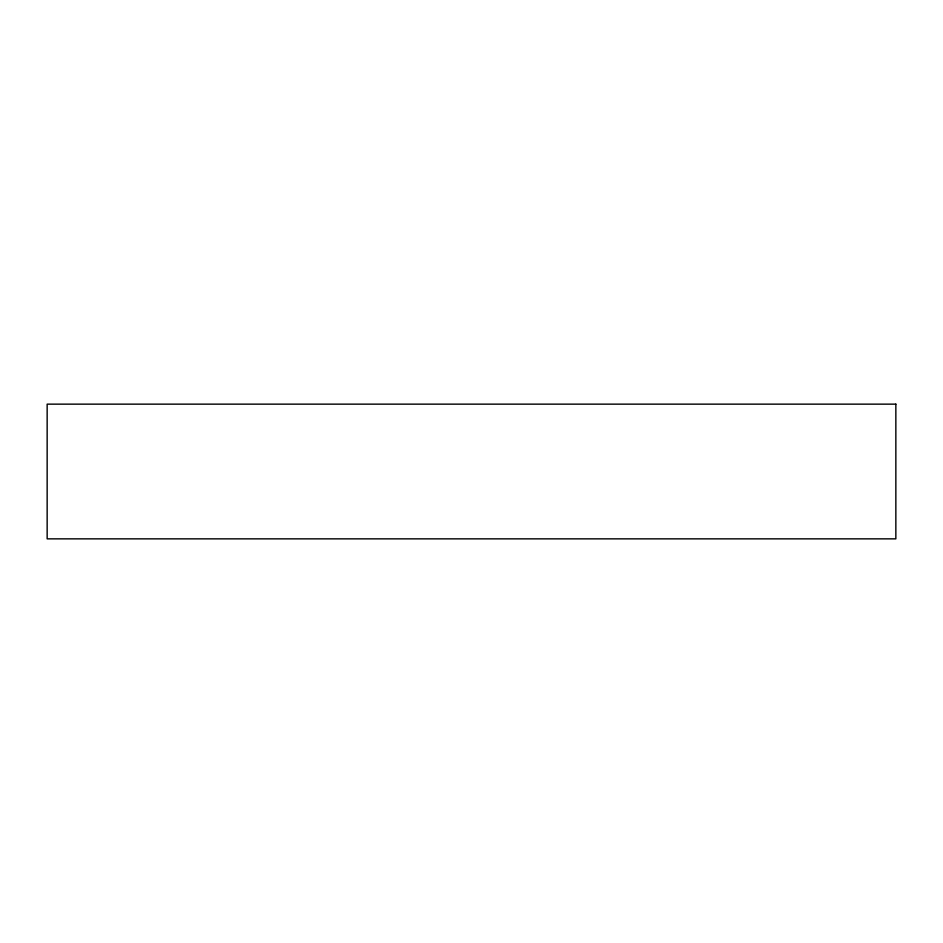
<?xml version="1.0" encoding="UTF-8"?>
<svg xmlns="http://www.w3.org/2000/svg" width="943" height="943" viewBox="0 0 943 943"><rect width="100%" height="100%" fill="white"/><g stroke="black" fill="none" stroke-linecap="round" stroke-linejoin="round"><path stroke-width="1.41" d="M895.85 404.146L47.15 404.146L47.15 538.854L895.85 538.854L895.85 404.146"/></g></svg>
